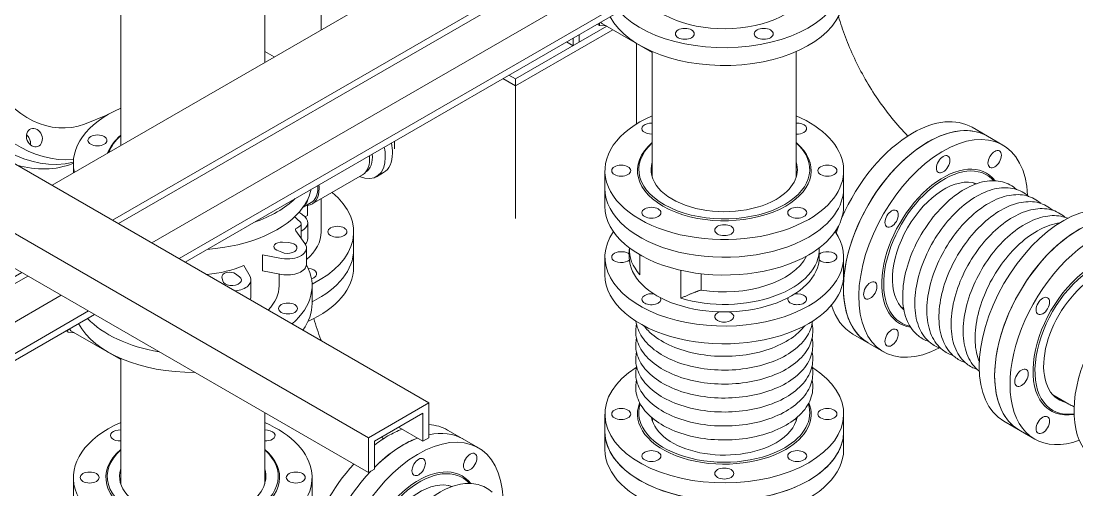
# Model space of a CAD drawing. Header units: millimetres. Extents: x -312439 to 477422, y -331570 to 212570.
# Drawn here: x 412898 to 413654, y 90169 to 90505 of the extents above; entities that cross this region are included whole.
import ezdxf

# ---------------------------------------------------------------- set-up
doc = ezdxf.new("R2010")
doc.units = ezdxf.units.MM

msp = doc.modelspace()

# ---------------------------------------------------------------- linework, layer by layer
at = {"color": 0, "linetype": 'Continuous', "lineweight": 0, "extrusion": (1.25969e-16, 0.816497, 0.57735)}
for p, q in [((412920.169, 90387.58), (413421.494, 90677.021)), ((412963.475, 90362.577), (413464.801, 90652.018)), ((412967.806, 90360.077), (413469.131, 90649.517)), ((413072.388, 90475.464), (413072.388, 90644.638)), ((412991.625, 90346.325), (413492.95, 90635.766)), ((413011.113, 90335.074), (413512.438, 90624.514)), ((413015.443, 90332.573), (413516.769, 90622.014)), ((412969.313, 90415.954), (412969.313, 90615.72)), ((413112.755, 90542.547), (413112.755, 90498.77)), ((413317.179, 90501.365), (413251.941, 90463.7)), ((413310.524, 90502.938), (413312.094, 90502.032)), ((413312.003, 90502.234), (413312.003, 90503.792)), ((413316.773, 90501.599), (413312.159, 90502.012)), ((413349.838, 90482.509), (413314.155, 90503.111)), ((413251.941, 90458.699), (413321.51, 90498.865)), ((413293.082, 90487.453), (413293.082, 90492.868)), ((413297.413, 90489.953), (413297.413, 90495.369)), ((413189.92, 90231.84), (412747.894, 90487.043)), ((413288.392, 90490.161), (413293.082, 90487.453)), ((413338.555, 90489.024), (413338.555, 90431.444)), ((413079.261, 90479.433), (413072.388, 90483.401)), ((413349.838, 90393.462), (413349.838, 90483.287)), ((413452.913, 90393.462), (413452.913, 90483.287)), ((413146.613, 90206.836), (412703.859, 90462.46)), ((413242.92, 90463.907), (413251.941, 90458.699)), ((413251.941, 90463.7), (413247.251, 90466.407)), ((413251.941, 90463.7), (413251.941, 90363.687)), ((413146.613, 90181.833), (412682.206, 90449.959)), ((412943.325, 90431.418), (412959.886, 90437.903)), ((413600.782, 90416.348), (413578.782, 90429.05)), ((413165.328, 90419.109), (413165.328, 90413.693)), ((412934.957, 90403.148), (412935.414, 90403.327)), ((412935.414, 90396.382), (412935.414, 90403.345)), ((413106.288, 90374.178), (413142.417, 90395.037)), ((413152.368, 90393.712), (413157.464, 90396.603)), ((413315.939, 90372.61), (413315.939, 90398.013)), ((413486.812, 90372.61), (413486.812, 90398.013)), ((413579.596, 90389.33), (413581.22, 90388.393)), ((413105.675, 90375.239), (413099.87, 90371.887)), ((413103.031, 90365.99), (413103.031, 90373.712)), ((413112.755, 90377.912), (413112.755, 90354.257)), ((413101.29, 90364.985), (413103.031, 90365.99)), ((413095.274, 90356.908), (413096.803, 90357.79)), ((413098.417, 90360.041), (413098.417, 90349.646)), ((413103.169, 90349.376), (413103.169, 90360.877)), ((413101.186, 90345.767), (413094.608, 90354.984)), ((413136.028, 90354.257), (413136.028, 90328.854)), ((413084.606, 90339.585), (413081.115, 90341.157)), ((413085.181, 90346.825), (413089.575, 90346.512)), ((413102.306, 90342.651), (413102.306, 90331.15)), ((413333.394, 90341.512), (413333.394, 90336.105)), ((413469.358, 90341.512), (413469.358, 90336.105)), ((413070.805, 90337.827), (413084.505, 90335.218)), ((413070.805, 90326.325), (413070.805, 90337.827)), ((413315.939, 90323.403), (413315.939, 90336.105)), ((413340.942, 90337.742), (413340.942, 90323.537)), ((413486.812, 90323.403), (413486.812, 90336.105)), ((413057.332, 90330.048), (413061.85, 90322.138)), ((413084.505, 90323.717), (413070.805, 90326.325)), ((413370.242, 90326.675), (413370.242, 90306.621)), ((412809.037, 90273.412), (412898.515, 90325.072)), ((412809.037, 90268.412), (412902.846, 90322.572)), ((413042.289, 90319.211), (413041.747, 90321.748)), ((413051.563, 90324.095), (413054.287, 90322.08)), ((413062.532, 90308.186), (413062.532, 90319.688)), ((413082.708, 90315.634), (413082.708, 90324.059)), ((413384.714, 90312.567), (413384.714, 90324.23)), ((413106.287, 90315.634), (413106.287, 90302.932)), ((412789.549, 90229.657), (412926.665, 90308.82)), ((412809.037, 90218.405), (412946.153, 90297.569)), ((413528.15, 90300.224), (413529.774, 90299.286)), ((412809.037, 90213.405), (412950.483, 90295.069)), ((412929.999, 90283.242), (412931.569, 90282.335)), ((412931.478, 90282.538), (412931.478, 90284.096)), ((412936.248, 90281.903), (412931.634, 90282.315)), ((412969.313, 90262.813), (412933.63, 90283.415)), ((413515.345, 90268.368), (413493.345, 90281.069)), ((412969.313, 90173.765), (412969.313, 90263.591)), ((413648.1, 90230.865), (413636.62, 90237.493)), ((413146.613, 90206.836), (413189.92, 90231.84)), ((413189.92, 90231.84), (413189.92, 90206.836)), ((413072.388, 90173.765), (413072.388, 90224.687)), ((413185.589, 90224.339), (413150.943, 90204.336)), ((413185.589, 90204.336), (413185.589, 90224.339)), ((413315.939, 90223.791), (413315.939, 90198.388)), ((413349.93, 90218.953), (413349.93, 90220.828)), ((413452.821, 90218.953), (413452.821, 90220.828)), ((413486.812, 90223.791), (413486.812, 90198.388)), ((413185.589, 90204.336), (413168.266, 90214.337)), ((413225.33, 90199.581), (413203.33, 90212.283)), ((413601.612, 90218.561), (413623.612, 90205.86)), ((413146.613, 90181.833), (413146.613, 90206.836)), ((413189.92, 90206.836), (413185.589, 90204.336)), ((413150.943, 90204.336), (413150.943, 90184.334)), ((413150.943, 90184.334), (413146.613, 90181.833)), ((412935.414, 90152.913), (412935.414, 90178.317)), ((413106.287, 90152.913), (413106.287, 90178.317)), ((413204.145, 90172.563), (413205.768, 90171.626))]:
    msp.add_line(p, q, dxfattribs=at)
at = {"color": 0, "linetype": 'Continuous', "lineweight": 0}
for centre, major_axis, ratio, start_param, end_param in [((412920.659, 90489.303), (-31.151, 79.556), 0.8133896, 5.5272038, 7.9766199), ((412920.659, 90489.303), (-22.665, 57.884), 0.8133896, 0, 1.6934346), ((413401.376, 90535.33), (-85.437, 0), 0.5773503, 0.4936989, 3.4494503), ((413401.376, 90535.33), (-61.857, 0), 0.5773503, 0.3769318, 3.1415927), ((413401.376, 90522.629), (-85.437, 0), 0.5773503, 0.2964937, 3.1415927), ((413312.316, 90502.415), (-0.221, -0.383), 0.5773503, 5.4977871, 6.5449847), ((413317.416, 90508.76), (3.261, 5.649), 0.5773503, 2.7094289, 3.1415927), ((412920.659, 90489.303), (-22.665, 57.884), 0.8133896, 1.6934346, 3.1415927), ((412920.659, 90489.303), (-31.151, 79.556), 0.8133896, 1.6934346, 2.9016281), ((412912.233, 90486.003), (31.151, -79.556), 0.8133896, 4.8350273, 6.1633021), ((412912.233, 90486.003), (-31.151, 79.556), 0.8133896, 1.6934346, 3.0217094), ((413020.85, 90403.345), (85.437, 0), 0.5773503, 2.2183358, 3.2743414), ((413401.376, 90398.013), (-85.437, 0), 0.5773503, 5.3599285, 8.6393798), ((413349.191, 90428.142), (-6.798, 0), 0.5773503, 4.6170765, 7.9492941), ((413401.376, 90398.013), (-85.437, 0), 0.5773503, 2.3561945, 4.0648495), ((413453.56, 90428.142), (-6.798, 0), 0.5773503, 2.3561945, 4.8077014), ((413547.063, 90348.709), (42.718, 73.99), 0.5773503, 0, 3.1415927), ((413536.063, 90355.06), (-42.718, -73.99), 0.5773503, 3.1415927, 3.9269908), ((412899.052, 90418.365), (2.479, -6.33), 0.8133896, 1.6934346, 2.1832008), ((412899.052, 90418.365), (-2.479, 6.33), 0.8133896, 4.0999845, 5.3247935), ((413453.56, 90428.142), (-6.798, 0), 0.5773503, 1.4754839, 2.3561945), ((413536.063, 90355.06), (-42.718, -73.99), 0.5773503, 3.9269908, 4.917229), ((413558.063, 90342.358), (-42.718, -73.99), 0.5773503, 2.4008806, 7.0238973), ((413547.063, 90348.709), (42.718, 73.99), 0.5773503, 0, 0.7853982), ((412899.052, 90418.365), (2.479, -6.33), 0.8133896, 0.9583918, 1.6934346), ((413020.85, 90403.345), (62.164, 0), 0.5773503, 2.548228, 2.9394856), ((413020.85, 90404.145), (61.184, 0), 0.5773503, 2.5724111, 2.9442764), ((413142.352, 90423.237), (-15.111, 26.634), 0.572296, 3.9313112, 4.2024364), ((413401.376, 90398.013), (62.164, 0), 0.5773503, 2.548228, 5.4977871), ((413401.376, 90398.813), (61.184, 0), 0.5773503, 2.5724111, 5.4977871), ((413401.376, 90398.813), (61.184, 0), 0.5773503, 5.4977871, 6.8523669), ((413401.376, 90398.013), (62.164, 0), 0.5773503, 5.4977871, 6.8765499), ((413547.063, 90348.709), (42.718, 73.99), 0.5773503, 0.7853982, 3.1415927), ((413130.168, 90416.253), (12.249, -21.216), 0.5773503, 0, 0.9063256), ((413132.537, 90417.621), (11.962, -20.719), 0.5773503, 0.0236802, 0.887385), ((413142.352, 90423.237), (-15.111, 26.634), 0.572296, 3.1415927, 3.9313112), ((413137.257, 90420.346), (15.111, -26.634), 0.572296, 0.7897186, 1.0591914), ((412903.807, 90482.704), (31.151, -79.556), 0.8133896, 5.7128324, 6.2831853), ((413137.257, 90420.346), (15.111, -26.634), 0.572296, 5.6440109, 7.0729039), ((413401.376, 90398.813), (52.364, 0), 0.5773503, 2.9636533, 5.4977871), ((413401.376, 90398.813), (52.364, 0), 0.5773503, 5.4977871, 6.4611246), ((413558.063, 90342.358), (-31.082, -53.835), 0.5773503, 2.9155137, 6.5092642), ((413558.756, 90341.958), (30.592, 52.987), 0.5773503, 6.0996813, 9.608282), ((413558.756, 90341.958), (26.182, 45.349), 0.5773503, 0.1074861, 3.0341065), ((413094.039, 90395.394), (-11.637, 20.155), 0.5773503, 3.1415927, 3.9269908), ((413094.039, 90395.394), (-11.637, 20.155), 0.5773503, 3.9269908, 4.0059917), ((413094.039, 90395.394), (12.249, -21.216), 0.5773503, 0.7853982, 0.9063256), ((413020.85, 90390.643), (85.437, 0), 0.5773503, 5.8904862, 6.1615352), ((413094.039, 90395.394), (12.249, -21.216), 0.5773503, 6.0435971, 7.0685835), ((413050.591, 90354.257), (-85.437, 0), 0.5773503, 2.2804902, 3.750677), ((413401.376, 90385.311), (85.437, 0), 0.5773503, 3.1415927, 5.4977871), ((413401.376, 90385.311), (85.437, 0), 0.5773503, 5.4977871, 6.2831853), ((413020.85, 90390.643), (85.437, 0), 0.5773503, 4.834039, 5.8904862), ((413020.85, 90403.345), (85.437, 0), 0.5773503, 5.2512671, 5.7443071), ((413088.765, 90377.88), (14.405, 0), 0.5773503, 5.7130542, 6.2239078), ((413401.376, 90372.61), (85.437, 0), 0.5773503, 3.1415927, 5.4977871), ((413401.376, 90372.61), (85.437, 0), 0.5773503, 5.4977871, 6.2831853), ((413644.33, 90292.552), (-42.718, -73.99), 0.5773503, 3.1415927, 6.2831853), ((413655.33, 90286.201), (42.718, 73.99), 0.5773503, 0, 3.1415927), ((412886.128, 90275.661), (258.723, 0), 0.5773503, 0.6158462, 0.6398435), ((412896.127, 90272.628), (260.291, 0), 0.5773503, 0.6741592, 0.6895054), ((413088.765, 90360.877), (14.405, 0), 0.5773503, 5.4467454, 7.0156557), ((413655.33, 90286.201), (-42.718, -73.99), 0.5773503, 3.1415927, 6.2831853), ((413666.33, 90279.85), (-42.718, -73.99), 0.5773503, 3.200003, 6.8887807), ((413097.439, 90355.657), (-3.062, 0), 0.5773503, 5.4977871, 6.673973), ((413092.905, 90360.041), (5.512, 0), 0.5773503, 5.4977871, 6.925226), ((413536.063, 90355.06), (-42.718, -73.99), 0.5773503, 4.9871324, 5.0564291), ((413088.765, 90349.376), (14.405, 0), 0.5773503, 5.7869852, 6.2831853), ((413050.591, 90354.257), (62.164, 0), 0.5773503, 5.694952, 6.2831853), ((413050.591, 90354.257), (-62.164, 0), 0.5773503, 2.5533594, 3.1415927), ((413401.376, 90336.105), (85.437, 0), 0.5773503, 2.7625544, 5.4977871), ((413401.376, 90336.105), (85.437, 0), 0.5773503, 5.4977871, 6.6622236), ((413084.506, 90343.666), (-5.512, 0), 0.5773503, 4.5896219, 7.191349), ((413088.75, 90342.651), (13.556, 0), 0.5773503, 4.3938817, 6.6926019), ((413088.75, 90342.651), (6.737, 0), 0.5773503, 4.0497563, 7.7312146), ((413050.591, 90341.556), (-85.437, 0), 0.5773503, 2.2808843, 3.1415927), ((413050.591, 90341.556), (85.437, 0), 0.5773503, 5.4224769, 6.2831853), ((413401.376, 90341.512), (-67.982, 0), 0.5773503, 6.2526983, 6.7589009), ((413401.376, 90341.512), (-67.982, 0), 0.5773503, 1.0950808, 3.1720797), ((413666.33, 90279.85), (-31.082, -53.835), 0.5773503, 2.6938034, 6.7309746), ((413327.575, 90336.105), (6.798, 0), 0.5773503, 2.3561945, 5.7639057), ((413327.575, 90336.105), (6.798, 0), 0.5773503, 0.543593, 2.3561945), ((413401.376, 90336.105), (-67.982, 0), 0.5773503, 0, 3.1415927), ((413401.376, 90346.593), (-61.245, 0), 0.5773503, 1.2952655, 2.8630201), ((413475.176, 90336.105), (6.798, 0), 0.5773503, 3.6608723, 8.6393798), ((413475.176, 90336.105), (6.798, 0), 0.5773503, 2.3561945, 2.5979996), ((413667.023, 90279.45), (-30.592, -52.987), 0.5773503, 2.7167371, 6.7080408), ((413020.85, 90358.889), (-61.857, 0), 0.5773503, 1.7339591, 2.2015749), ((413047.218, 90322.138), (5.512, 0), 0.5773503, 0.6626311, 3.2643581), ((413088.75, 90331.15), (13.556, 0), 0.5773503, 4.3938817, 6.2831853), ((413020.85, 90315.634), (-85.437, 0), 0.5773503, 2.5555909, 3.4494503), ((413050.591, 90328.854), (-85.437, 0), 0.5773503, 2.2359093, 3.1415927), ((413102.776, 90324.129), (-6.798, 0), 0.5773503, 2.0397942, 4.5987855), ((413667.023, 90279.45), (-26.182, -45.349), 0.5773503, 2.9636533, 6.4611246), ((413048.975, 90319.688), (-6.737, 0), 0.5773503, 0.1227655, 3.8042237), ((413048.975, 90319.688), (-13.556, 0), 0.5773503, 1.7314542, 3.4601), ((413401.376, 90323.403), (-85.437, 0), 0.5773503, 0, 2.3561945), ((413401.376, 90323.403), (-85.437, 0), 0.5773503, 2.3561945, 3.1415927), ((413705.869, 90257.022), (38.278, 66.3), 0.5773503, 0.5367751, 3.1415927), ((413020.85, 90315.634), (-61.857, 0), 0.5773503, 2.6333102, 3.1415927), ((413048.975, 90308.186), (-13.556, 0), 0.5773503, 2.8276879, 3.1415927), ((413020.85, 90302.932), (-85.437, 0), 0.5773503, 2.74616, 3.1415927), ((413349.191, 90305.976), (6.798, 0), 0.5773503, 2.3561945, 6.5493038), ((413349.191, 90305.976), (6.798, 0), 0.5773503, 1.3046778, 2.3561945), ((413453.56, 90305.976), (6.798, 0), 0.5773503, 2.8754741, 8.1201002), ((413401.376, 90293.496), (6.798, 0), 0.5773503, 2.3561945, 7.334702), ((413401.376, 90293.496), (6.798, 0), 0.5773503, 2.090076, 2.3561945), ((413536.063, 90355.06), (-42.718, -73.99), 0.5773503, 5.7864975, 6.2831853), ((413020.85, 90302.932), (-85.437, 0), 0.5773503, 0.2964937, 1.5876185), ((413020.85, 90315.634), (-85.437, 0), 0.5773503, 0.4936989, 1.2862141), ((412931.79, 90282.718), (-0.221, -0.383), 0.5773503, 5.4977871, 6.5449847), ((412936.891, 90289.063), (3.261, 5.649), 0.5773503, 2.7094289, 3.1415927), ((412992.608, 90276.269), (-6.798, 0), 0.5773503, 0.6819645, 0.8888318), ((413401.376, 90223.791), (-85.437, 0), 0.5773503, 5.5424733, 8.6393798), ((413401.376, 90223.791), (-85.437, 0), 0.5773503, 2.3561945, 3.8823047), ((413401.376, 90223.791), (-62.164, 0), 0.5773503, 6.0571064, 8.6393798), ((413401.376, 90224.591), (61.184, 0), 0.5773503, 2.9580887, 5.4977871), ((413401.376, 90224.591), (61.184, 0), 0.5773503, 5.4977871, 6.4666893), ((413401.376, 90223.791), (-62.164, 0), 0.5773503, 2.3561945, 3.3676716), ((413401.376, 90224.591), (52.364, 0), 0.5773503, 3.2490788, 5.4977871), ((413401.376, 90224.591), (52.364, 0), 0.5773503, 5.4977871, 6.1756992), ((413020.85, 90178.317), (-85.437, 0), 0.5773503, 5.3599285, 8.6393798), ((412968.666, 90208.445), (-6.798, 0), 0.5773503, 4.6170765, 7.9492941), ((413020.85, 90178.317), (-85.437, 0), 0.5773503, 2.3561945, 4.0648495), ((413073.035, 90208.445), (-6.798, 0), 0.5773503, 2.3561945, 4.8077014), ((413182.612, 90125.591), (-42.718, -73.99), 0.5773503, 2.4008806, 7.0238973), ((413160.612, 90138.292), (-42.718, -73.99), 0.5773503, 3.758589, 3.9269908), ((413160.612, 90138.292), (-42.718, -73.99), 0.5773503, 3.1415927, 3.4204862), ((413073.035, 90208.445), (-6.798, 0), 0.5773503, 1.4754839, 2.3561945), ((413160.612, 90138.292), (-42.718, -73.99), 0.5773503, 3.9269908, 4.0877196), ((413171.612, 90131.942), (42.718, 73.99), 0.5773503, 0.6169963, 1.1345665), ((413171.612, 90131.942), (42.718, 73.99), 0.5773503, 0.6169963, 0.7853982), ((413171.612, 90131.942), (42.718, 73.99), 0.5773503, 0, 0.4775121), ((413401.376, 90211.089), (85.437, 0), 0.5773503, 3.1415927, 6.2831853), ((413401.376, 90211.089), (85.437, 0), 0.5773503, 3.1415927, 5.4977871), ((413401.376, 90211.089), (85.437, 0), 0.5773503, 5.4977871, 6.2831853), ((413020.85, 90178.317), (62.164, 0), 0.5773503, 2.548228, 5.4977871), ((413020.85, 90179.117), (61.184, 0), 0.5773503, 2.5724111, 5.4977871), ((413020.85, 90179.117), (61.184, 0), 0.5773503, 5.4977871, 6.8523669), ((413020.85, 90178.317), (62.164, 0), 0.5773503, 5.4977871, 6.8765499), ((413171.612, 90131.942), (42.718, 73.99), 0.5773503, 0.7853982, 1.1345665), ((413401.376, 90198.388), (-85.437, 0), 0.5773503, 0, 3.1415927), ((413020.85, 90179.117), (52.364, 0), 0.5773503, 2.9636533, 5.4977871), ((413020.85, 90179.117), (52.364, 0), 0.5773503, 5.4977871, 6.4611246), ((413160.612, 90138.292), (-42.718, -73.99), 0.5773503, 4.3447405, 5.1587622), ((413171.612, 90131.942), (42.718, 73.99), 0.5773503, 1.1827199, 3.1415927), ((413182.612, 90125.591), (-31.082, -53.835), 0.5773503, 2.9155137, 6.5092642), ((413183.305, 90125.191), (30.592, 52.987), 0.5773503, 6.0996813, 9.608282), ((413183.305, 90125.191), (26.182, 45.349), 0.5773503, 0.1074861, 3.0341065)]:
    msp.add_ellipse(centre, major_axis=major_axis, ratio=ratio, start_param=start_param, end_param=end_param, dxfattribs=at)
for centre, major_axis, ratio in [((413373.134, 90495.965), (-6.798, 0), 0.5773503), ((413429.618, 90495.965), (-6.798, 0), 0.5773503), ((412907.478, 90421.664), (-2.479, 6.33), 0.8133896), ((412952.668, 90419.651), (6.798, 0), 0.5773503), ((413558.063, 90402.616), (-3.399, -5.887), 0.5773503), ((413594.963, 90406.271), (-3.399, -5.887), 0.5773503), ((413327.575, 90398.013), (-6.798, 0), 0.5773503), ((413475.176, 90398.013), (-6.798, 0), 0.5773503), ((413349.191, 90367.884), (-6.798, 0), 0.5773503), ((413453.56, 90367.884), (-6.798, 0), 0.5773503), ((413521.163, 90363.662), (-3.399, -5.887), 0.5773503), ((413124.391, 90354.257), (-6.798, 0), 0.5773503), ((413401.376, 90355.404), (-6.798, 0), 0.5773503), ((413505.879, 90312.229), (-3.399, -5.887), 0.5773503), ((413089.033, 90299.328), (-6.798, 0), 0.5773503), ((413629.43, 90301.154), (-3.399, -5.887), 0.5773503), ((413521.163, 90278.445), (-3.399, -5.887), 0.5773503), ((413614.145, 90249.721), (-3.399, -5.887), 0.5773503), ((413327.575, 90223.791), (-6.798, 0), 0.5773503), ((413475.176, 90223.791), (-6.798, 0), 0.5773503), ((413629.43, 90215.937), (-3.399, -5.887), 0.5773503), ((413349.191, 90193.662), (-6.798, 0), 0.5773503), ((413453.56, 90193.662), (-6.798, 0), 0.5773503), ((413182.612, 90185.849), (-3.399, -5.887), 0.5773503), ((413219.512, 90189.504), (-3.399, -5.887), 0.5773503), ((412947.05, 90178.317), (-6.798, 0), 0.5773503), ((413094.651, 90178.317), (-6.798, 0), 0.5773503), ((413401.376, 90181.182), (-6.798, 0), 0.5773503)]:
    msp.add_ellipse(centre, major_axis=major_axis, ratio=ratio, dxfattribs=at)
for points, knots in [([(413483.181, 90508.401), (413484.554, 90503.574), (413486.182, 90498.641), (413491.856, 90483.586), (413496.672, 90473.365), (413507.951, 90453.649), (413514.437, 90444.168), (413525.05, 90431.066), (413528.877, 90426.763), (413532.746, 90422.798)], [0.37419741, 0.37419741, 0.37419741, 0.37419741, 0.50760913, 0.50760913, 0.77855804, 0.77855804, 1.053397, 1.053397, 1.20100199, 1.20100199, 1.20100199, 1.20100199]), ([(413610.545, 90384.631), (413607.698, 90387.221), (413604.28, 90389.058), (413596.604, 90391.029), (413592.331, 90391.088), (413583.228, 90389.4), (413578.371, 90387.525), (413568.648, 90381.989), (413563.785, 90378.283), (413554.62, 90369.469), (413550.318, 90364.365), (413542.69, 90353.284), (413539.362, 90347.312), (413533.994, 90335.075), (413531.956, 90328.812), (413529.385, 90316.582), (413528.857, 90310.618), (413529.429, 90299.572), (413530.531, 90294.487), (413534.334, 90285.872), (413536.996, 90282.295), (413542.537, 90277.938), (413545.02, 90276.625), (413547.695, 90275.771)], [0.6602274, 0.6602274, 0.6602274, 0.6602274, 0.9452795, 0.9452795, 1.2436028, 1.2436028, 1.563904, 1.563904, 1.8920444, 1.8920444, 2.2193958, 2.2193958, 2.5456685, 2.5456685, 2.872043, 2.872043, 3.1996274, 3.1996274, 3.5274785, 3.5274785, 3.8442096, 3.8442096, 4.0521616, 4.0521616, 4.0521616, 4.0521616]), ([(413619.207, 90379.63), (413616.359, 90382.221), (413612.941, 90384.058), (413605.265, 90386.028), (413600.993, 90386.087), (413591.89, 90384.399), (413587.032, 90382.524), (413577.31, 90376.988), (413572.447, 90373.283), (413563.281, 90364.469), (413558.979, 90359.365), (413551.351, 90348.284), (413548.023, 90342.312), (413542.656, 90330.074), (413540.618, 90323.811), (413538.047, 90311.581), (413537.518, 90305.617), (413538.091, 90294.571), (413539.192, 90289.486), (413542.995, 90280.872), (413545.657, 90277.294), (413551.198, 90272.938), (413553.681, 90271.624), (413556.356, 90270.77)], [0.6602274, 0.6602274, 0.6602274, 0.6602274, 0.9452795, 0.9452795, 1.2436028, 1.2436028, 1.563904, 1.563904, 1.8920444, 1.8920444, 2.2193958, 2.2193958, 2.5456685, 2.5456685, 2.872043, 2.872043, 3.1996274, 3.1996274, 3.5274785, 3.5274785, 3.8442096, 3.8442096, 4.0521616, 4.0521616, 4.0521616, 4.0521616]), ([(413627.868, 90374.63), (413625.021, 90377.22), (413621.602, 90379.057), (413613.927, 90381.027), (413609.654, 90381.087), (413600.551, 90379.399), (413595.693, 90377.523), (413585.971, 90371.988), (413581.108, 90368.282), (413571.942, 90359.468), (413567.641, 90354.364), (413560.012, 90343.283), (413556.684, 90337.311), (413551.317, 90325.074), (413549.279, 90318.811), (413546.708, 90306.581), (413546.18, 90300.617), (413546.752, 90289.57), (413547.853, 90284.485), (413551.657, 90275.871), (413554.319, 90272.294), (413559.859, 90267.937), (413562.342, 90266.623), (413565.018, 90265.769)], [0.6602274, 0.6602274, 0.6602274, 0.6602274, 0.9452795, 0.9452795, 1.2436028, 1.2436028, 1.563904, 1.563904, 1.8920444, 1.8920444, 2.2193958, 2.2193958, 2.5456685, 2.5456685, 2.872043, 2.872043, 3.1996274, 3.1996274, 3.5274785, 3.5274785, 3.8442096, 3.8442096, 4.0521616, 4.0521616, 4.0521616, 4.0521616]), ([(413636.53, 90369.629), (413633.682, 90372.219), (413630.264, 90374.057), (413622.588, 90376.027), (413618.315, 90376.086), (413609.212, 90374.398), (413604.355, 90372.523), (413594.633, 90366.987), (413589.769, 90363.281), (413580.604, 90354.468), (413576.302, 90349.363), (413568.674, 90338.283), (413565.346, 90332.311), (413559.978, 90320.073), (413557.94, 90313.81), (413555.369, 90301.58), (413554.841, 90295.616), (413555.414, 90284.57), (413556.515, 90279.485), (413560.318, 90270.87), (413562.98, 90267.293), (413568.521, 90262.936), (413571.004, 90261.623), (413573.679, 90260.769)], [0.6602274, 0.6602274, 0.6602274, 0.6602274, 0.9452795, 0.9452795, 1.2436028, 1.2436028, 1.563904, 1.563904, 1.8920444, 1.8920444, 2.2193958, 2.2193958, 2.5456685, 2.5456685, 2.872043, 2.872043, 3.1996274, 3.1996274, 3.5274785, 3.5274785, 3.8442096, 3.8442096, 4.0521616, 4.0521616, 4.0521616, 4.0521616]), ([(413645.191, 90364.628), (413642.343, 90367.219), (413638.925, 90369.056), (413631.249, 90371.026), (413626.977, 90371.085), (413617.874, 90369.397), (413613.016, 90367.522), (413603.294, 90361.986), (413598.431, 90358.281), (413589.265, 90349.467), (413584.963, 90344.363), (413577.335, 90333.282), (413574.007, 90327.31), (413568.64, 90315.073), (413566.602, 90308.809), (413564.031, 90296.579), (413563.502, 90290.615), (413564.075, 90279.569), (413565.176, 90274.484), (413568.979, 90265.87), (413571.641, 90262.293), (413577.182, 90257.936), (413579.665, 90256.622), (413582.34, 90255.768)], [0.6602274, 0.6602274, 0.6602274, 0.6602274, 0.9452795, 0.9452795, 1.2436028, 1.2436028, 1.563904, 1.563904, 1.8920444, 1.8920444, 2.2193958, 2.2193958, 2.5456685, 2.5456685, 2.872043, 2.872043, 3.1996274, 3.1996274, 3.5274785, 3.5274785, 3.8442096, 3.8442096, 4.0521616, 4.0521616, 4.0521616, 4.0521616]), ([(413647.197, 90363.887), (413646.113, 90364.344), (413644.99, 90364.722), (413639.911, 90366.025), (413635.638, 90366.085), (413626.535, 90364.397), (413621.677, 90362.522), (413611.955, 90356.986), (413607.092, 90353.28), (413597.926, 90344.466), (413593.625, 90339.362), (413585.996, 90328.281), (413582.668, 90322.309), (413577.301, 90310.072), (413575.263, 90303.809), (413572.692, 90291.579), (413572.164, 90285.615), (413572.736, 90274.569), (413573.837, 90269.483), (413577.641, 90260.869), (413580.303, 90257.292), (413583.759, 90254.574), (413583.872, 90254.487), (413583.985, 90254.401)], [0.8575768, 0.8575768, 0.8575768, 0.8575768, 0.9452795, 0.9452795, 1.2436028, 1.2436028, 1.563904, 1.563904, 1.8920444, 1.8920444, 2.2193958, 2.2193958, 2.5456685, 2.5456685, 2.872043, 2.872043, 3.1996274, 3.1996274, 3.5274785, 3.5274785, 3.8442096, 3.8442096, 3.8548122, 3.8548122, 3.8548122, 3.8548122]), ([(413641.578, 90360.649), (413641.015, 90360.573), (413640.449, 90360.483), (413635.16, 90359.508), (413630.296, 90357.635), (413620.559, 90352.101), (413615.688, 90348.393), (413606.507, 90339.573), (413602.199, 90334.465), (413594.558, 90323.374), (413591.225, 90317.396), (413585.849, 90305.145), (413583.807, 90298.874), (413581.23, 90286.627), (413580.7, 90280.653), (413581.256, 90269.915), (413582.248, 90265.097), (413583.98, 90260.887)], [1.2042622, 1.2042622, 1.2042622, 1.2042622, 1.2427888, 1.2427888, 1.5630281, 1.5630281, 1.8913482, 1.8913482, 2.2188744, 2.2188744, 2.5452953, 2.5452953, 2.8718186, 2.8718186, 3.1995784, 3.1995784, 3.5081268, 3.5081268, 3.5081268, 3.5081268]), ([(413107.595, 90292.112), (413108.995, 90287.133), (413110.669, 90282.038), (413112.671, 90276.724), (413112.74, 90276.541), (413112.81, 90276.359)], [0.36979434, 0.36979434, 0.36979434, 0.36979434, 0.50760913, 0.50760913, 0.51251173, 0.51251173, 0.51251173, 0.51251173]), ([(413338.525, 90288.11), (413338.385, 90287.467), (413338.272, 90286.819), (413337.667, 90282.258), (413338.162, 90278.274), (413341.095, 90270.611), (413343.572, 90266.946), (413350.348, 90260.115), (413354.762, 90256.991), (413365.031, 90251.712), (413370.909, 90249.574), (413383.469, 90246.515), (413390.145, 90245.591), (413403.634, 90245.028), (413410.444, 90245.386), (413423.546, 90247.35), (413429.836, 90248.957), (413441.291, 90253.295), (413446.451, 90256.03), (413455.081, 90262.418), (413458.559, 90266.074), (413463.268, 90273.877), (413464.582, 90278.006), (413464.829, 90284.163), (413464.653, 90286.153), (413464.226, 90288.11)], [2.2310237, 2.2310237, 2.2310237, 2.2310237, 2.2798116, 2.2798116, 2.5737204, 2.5737204, 2.8762787, 2.8762787, 3.1995214, 3.1995214, 3.527763, 3.527763, 3.8548309, 3.8548309, 4.1810229, 4.1810229, 4.5075647, 4.5075647, 4.835429, 4.835429, 5.1625333, 5.1625333, 5.4745897, 5.4745897, 5.6229579, 5.6229579, 5.6229579, 5.6229579]), ([(413338.164, 90290.219), (413338.406, 90288.283), (413338.892, 90286.366), (413341.095, 90280.612), (413343.572, 90276.947), (413350.348, 90270.116), (413354.762, 90266.992), (413365.031, 90261.713), (413370.909, 90259.575), (413383.469, 90256.516), (413390.145, 90255.592), (413403.634, 90255.029), (413410.444, 90255.387), (413423.546, 90257.351), (413429.836, 90258.958), (413441.291, 90263.296), (413446.451, 90266.031), (413455.081, 90272.42), (413458.559, 90276.075), (413462.907, 90283.281), (413464.149, 90286.715), (413464.588, 90290.219)], [2.4283731, 2.4283731, 2.4283731, 2.4283731, 2.5737204, 2.5737204, 2.8762787, 2.8762787, 3.1995214, 3.1995214, 3.527763, 3.527763, 3.8548309, 3.8548309, 4.1810229, 4.1810229, 4.5075647, 4.5075647, 4.835429, 4.835429, 5.1625333, 5.1625333, 5.4256085, 5.4256085, 5.4256085, 5.4256085]), ([(413343.778, 90286.971), (413344.689, 90285.79), (413345.696, 90284.644), (413350.299, 90280.003), (413354.72, 90276.874), (413365.004, 90271.587), (413370.891, 90269.446), (413383.467, 90266.384), (413390.152, 90265.459), (413403.657, 90264.898), (413410.474, 90265.258), (413423.591, 90267.228), (413429.887, 90268.838), (413441.355, 90273.187), (413446.521, 90275.928), (413454.045, 90281.508), (413456.787, 90284.135), (413458.974, 90286.971)], [2.7750585, 2.7750585, 2.7750585, 2.7750585, 2.8761769, 2.8761769, 3.199469, 3.199469, 3.5278984, 3.5278984, 3.855131, 3.855131, 4.1814683, 4.1814683, 4.5081649, 4.5081649, 4.8362139, 4.8362139, 5.0789232, 5.0789232, 5.0789232, 5.0789232]), ([(413338.525, 90278.109), (413338.385, 90277.465), (413338.272, 90276.818), (413337.667, 90272.257), (413338.162, 90268.272), (413341.095, 90260.609), (413343.572, 90256.945), (413350.348, 90250.114), (413354.762, 90246.99), (413365.031, 90241.711), (413370.909, 90239.573), (413383.469, 90236.514), (413390.145, 90235.59), (413403.634, 90235.027), (413410.444, 90235.385), (413423.546, 90237.349), (413429.836, 90238.955), (413441.291, 90243.294), (413446.451, 90246.028), (413455.081, 90252.417), (413458.559, 90256.073), (413463.268, 90263.876), (413464.582, 90268.005), (413464.829, 90274.162), (413464.653, 90276.151), (413464.226, 90278.109)], [2.2310237, 2.2310237, 2.2310237, 2.2310237, 2.2798116, 2.2798116, 2.5737204, 2.5737204, 2.8762787, 2.8762787, 3.1995214, 3.1995214, 3.527763, 3.527763, 3.8548309, 3.8548309, 4.1810229, 4.1810229, 4.5075647, 4.5075647, 4.835429, 4.835429, 5.1625333, 5.1625333, 5.4745897, 5.4745897, 5.6229579, 5.6229579, 5.6229579, 5.6229579]), ([(413338.525, 90268.108), (413338.385, 90267.464), (413338.272, 90266.817), (413337.667, 90262.256), (413338.162, 90258.271), (413341.095, 90250.608), (413343.572, 90246.944), (413350.348, 90240.113), (413354.762, 90236.989), (413365.031, 90231.71), (413370.909, 90229.572), (413383.469, 90226.512), (413390.145, 90225.588), (413403.634, 90225.025), (413410.444, 90225.383), (413423.546, 90227.347), (413429.836, 90228.954), (413441.291, 90233.293), (413446.451, 90236.027), (413455.081, 90242.416), (413458.559, 90246.072), (413463.268, 90253.875), (413464.582, 90258.003), (413464.829, 90264.16), (413464.653, 90266.15), (413464.226, 90268.108)], [2.2310237, 2.2310237, 2.2310237, 2.2310237, 2.2798116, 2.2798116, 2.5737204, 2.5737204, 2.8762787, 2.8762787, 3.1995214, 3.1995214, 3.527763, 3.527763, 3.8548309, 3.8548309, 4.1810229, 4.1810229, 4.5075647, 4.5075647, 4.835429, 4.835429, 5.1625333, 5.1625333, 5.4745897, 5.4745897, 5.6229579, 5.6229579, 5.6229579, 5.6229579]), ([(413338.525, 90258.107), (413338.385, 90257.463), (413338.272, 90256.816), (413337.667, 90252.255), (413338.162, 90248.27), (413341.095, 90240.607), (413343.572, 90236.942), (413350.348, 90230.111), (413354.762, 90226.987), (413365.031, 90221.708), (413370.909, 90219.57), (413383.469, 90216.511), (413390.145, 90215.587), (413403.634, 90215.024), (413410.444, 90215.382), (413423.546, 90217.346), (413429.836, 90218.953), (413441.291, 90223.291), (413446.451, 90226.026), (413455.081, 90232.415), (413458.559, 90236.07), (413463.268, 90243.874), (413464.582, 90248.002), (413464.829, 90254.159), (413464.653, 90256.149), (413464.226, 90258.107)], [2.2310237, 2.2310237, 2.2310237, 2.2310237, 2.2798116, 2.2798116, 2.5737204, 2.5737204, 2.8762787, 2.8762787, 3.1995214, 3.1995214, 3.527763, 3.527763, 3.8548309, 3.8548309, 4.1810229, 4.1810229, 4.5075647, 4.5075647, 4.835429, 4.835429, 5.1625333, 5.1625333, 5.4745897, 5.4745897, 5.6229579, 5.6229579, 5.6229579, 5.6229579]), ([(413338.525, 90248.105), (413338.385, 90247.462), (413338.272, 90246.814), (413337.667, 90242.253), (413338.162, 90238.269), (413341.095, 90230.606), (413343.572, 90226.941), (413350.348, 90220.11), (413354.762, 90216.986), (413365.031, 90211.707), (413370.909, 90209.569), (413383.469, 90206.51), (413390.145, 90205.586), (413403.634, 90205.023), (413410.444, 90205.381), (413423.546, 90207.345), (413429.836, 90208.952), (413441.291, 90213.29), (413446.451, 90216.025), (413455.081, 90222.413), (413458.559, 90226.069), (413463.268, 90233.872), (413464.582, 90238.001), (413464.829, 90244.158), (413464.653, 90246.148), (413464.226, 90248.105)], [2.2310237, 2.2310237, 2.2310237, 2.2310237, 2.2798116, 2.2798116, 2.5737204, 2.5737204, 2.8762787, 2.8762787, 3.1995214, 3.1995214, 3.527763, 3.527763, 3.8548309, 3.8548309, 4.1810229, 4.1810229, 4.5075647, 4.5075647, 4.835429, 4.835429, 5.1625333, 5.1625333, 5.4745897, 5.4745897, 5.6229579, 5.6229579, 5.6229579, 5.6229579]), ([(413651.81, 90229.089), (413651.682, 90229.139), (413651.554, 90229.19), (413650.856, 90229.472), (413650.292, 90229.724), (413649.182, 90230.265), (413648.635, 90230.555), (413648.1, 90230.865)], [2.266595257, 2.266595257, 2.266595257, 2.266595257, 2.27560047, 2.27560047, 2.31589748, 2.31589748, 2.35619449, 2.35619449, 2.35619449, 2.35619449]), ([(413235.094, 90167.864), (413232.246, 90170.454), (413228.828, 90172.291), (413221.152, 90174.261), (413216.88, 90174.321), (413207.777, 90172.633), (413202.919, 90170.758), (413193.197, 90165.222), (413188.334, 90161.516), (413179.168, 90152.702), (413174.866, 90147.598), (413167.238, 90136.517), (413163.91, 90130.545), (413158.543, 90118.308), (413156.505, 90112.045), (413153.934, 90099.815), (413153.405, 90093.851), (413153.978, 90082.805), (413155.079, 90077.72), (413158.882, 90069.105), (413161.544, 90065.528), (413167.085, 90061.171), (413169.568, 90059.858), (413172.243, 90059.004)], [0.6602274, 0.6602274, 0.6602274, 0.6602274, 0.9452795, 0.9452795, 1.2436028, 1.2436028, 1.563904, 1.563904, 1.8920444, 1.8920444, 2.2193958, 2.2193958, 2.5456685, 2.5456685, 2.872043, 2.872043, 3.1996274, 3.1996274, 3.5274785, 3.5274785, 3.8442096, 3.8442096, 4.0521616, 4.0521616, 4.0521616, 4.0521616])]:
    msp.add_open_spline(points, degree=3, knots=knots, dxfattribs=at)
msp.add_rational_spline([(413370.242, 90306.621), (413377.855, 90310.234), (413384.714, 90312.567)], [1, 1.00639877115, 1], degree=2, dxfattribs=at)
msp.add_open_spline([(413156.071, 90207.296), (413156.478, 90206.871), (413156.886, 90206.449), (413157.294, 90206.03)], degree=3, dxfattribs=at)

doc.saveas('drawing.dxf')
